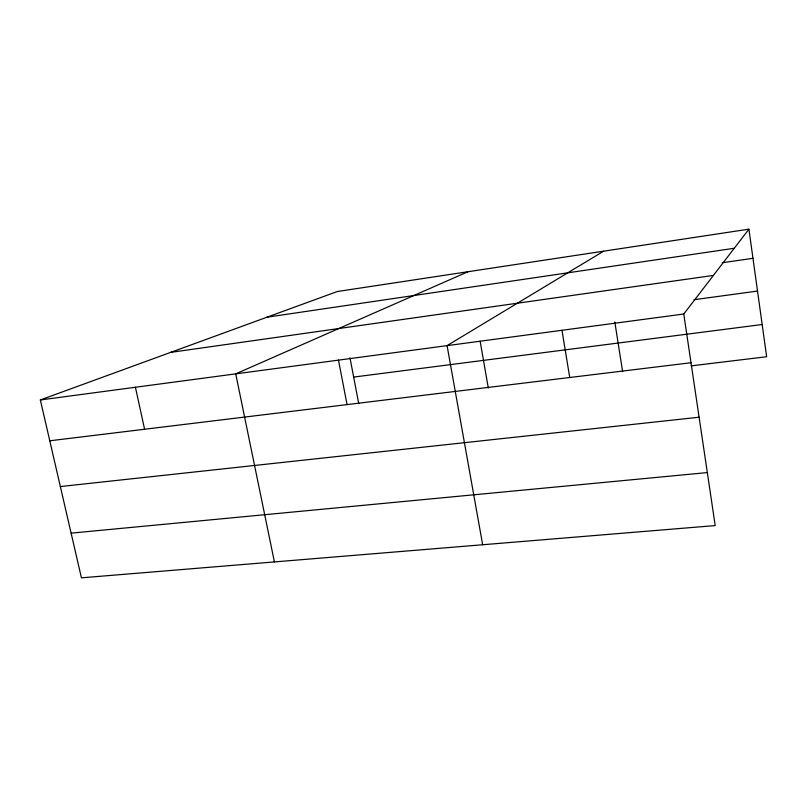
<?xml version="1.0" encoding="UTF-8"?>
<svg xmlns="http://www.w3.org/2000/svg" width="807" height="807" viewBox="0 0 807 807"><rect width="100%" height="100%" fill="white"/><g stroke="black" fill="none" stroke-linecap="round" stroke-linejoin="round"><path stroke-width="1.21" d="M683.771 314.014L715.204 525.579L81.436 577.832L40.35 399.959L683.771 314.014L748.916 229.168L766.65 356.734L691.125 365.874M603.666 251.169L447.078 345.628L482.667 544.755M468.02 271.717L235.715 373.863L274.41 561.924M40.35 399.959L337.306 291.519L748.916 229.168M266.996 317.191L734.249 248.274M722.265 262.739L752.971 258.301M170.66 352.377L713.408 275.419M694 299.73L757.521 291.055M353.658 377.081L762.171 324.515M49.782 440.793L691.014 362.736M60.354 486.55L699.104 417.219M71.117 533.145L707.325 472.579M135.415 387.269L144.594 429.253M338.496 360.134L347.06 404.61M349.986 357.844L358.732 403.621M480.145 341.22L488.296 387.965M561.985 330.285L569.732 377.505M614.803 321.963L622.621 371.634"/></g></svg>
